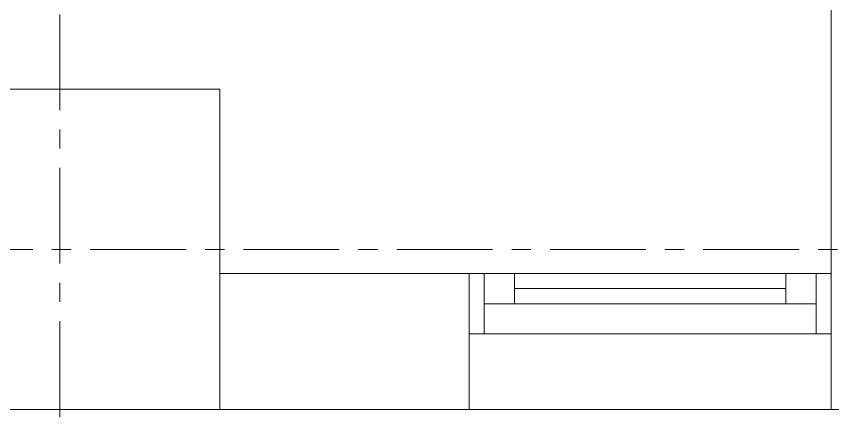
# Model space of a CAD drawing. Header units: millimetres. Extents: x 26027 to 581921, y 7230 to 233891.
# Drawn here: x 495126 to 496480, y 185827 to 186481 of the extents above; entities that cross this region are included whole.
import ezdxf

# ---------------------------------------------------------------- set-up
doc = ezdxf.new("R2010")
doc.units = ezdxf.units.MM
doc.header["$LTSCALE"] = 5
doc.linetypes.add('CENTER', pattern=[50.8, 31.75, -6.35, 6.35, -6.35])
doc.linetypes.add('HIDDEN2', pattern=[0.1875, 0.125, -0.0625])
for name, color, linetype, lineweight in [('Aluminum', 252, 'Continuous', 5), ('Proj', 252, 'HIDDEN2', 5), ('Structure', 252, 'Continuous', 5), ('Walls', 252, 'Continuous', 5)]:
    doc.layers.add(name, color=color, linetype=linetype, lineweight=lineweight)
doc.layers.add('axes', color=252, linetype='Continuous')

msp = doc.modelspace()

# ---------------------------------------------------------------- linework, layer by layer
at = {"layer": 'Aluminum'}
for p, q in [((495877.1, 186055.3, 0), (496477.1, 186055.3, 0)), ((495902.1, 185955.3, 0), (495902.1, 186055.3, 0)), ((495952.1, 186005.3, 0), (495952.1, 186055.3, 0)), ((496402.1, 186005.3, 0), (496402.1, 186055.3, 0)), ((496452.1, 185955.3, 0), (496452.1, 186055.3, 0)), ((496402.1, 186030.3, 0), (495952.1, 186030.3, 0)), ((495902.1, 186005.3, 0), (496452.1, 186005.3, 0)), ((495877.1, 185955.3, 0), (496477.1, 185955.3, 0))]:
    msp.add_line(p, q, dxfattribs=at)
at = {"layer": 'axes', "linetype": 'CENTER', "lineweight": 0}
for p, q in [((495198.8, 120285.6, 0), (495198.8, 210035.3, 0)), ((544175.8, 186094.8, 2.4), (461082.1, 186094.8, 2.4))]:
    msp.add_line(p, q, dxfattribs=at)
at = {"layer": 'Proj'}
msp.add_line((496477.1, 185830.3, 0), (495877.1, 185830.3, 0), dxfattribs=at)
at = {"layer": 'Structure', "elevation": 0}
msp.add_lwpolyline([(494933.8, 185830.3), (495463.8, 185830.3), (495463.8, 186360.3), (494933.8, 186360.3)], close=True, dxfattribs=at)
at = {"layer": 'Walls'}
for p, q in [((496477.1, 190352.3, 0), (496477.1, 185830.3, 0)), ((495877.1, 186055.3, 0), (495463.8, 186055.3, 0)), ((495877.1, 186055.3, 0), (495877.1, 185830.3, 0)), ((495877.1, 185830.3, 0), (495463.8, 185830.3, 0)), ((496777.1, 185830.3, 0), (496477.1, 185830.3, 0))]:
    msp.add_line(p, q, dxfattribs=at)

doc.saveas('drawing.dxf')
